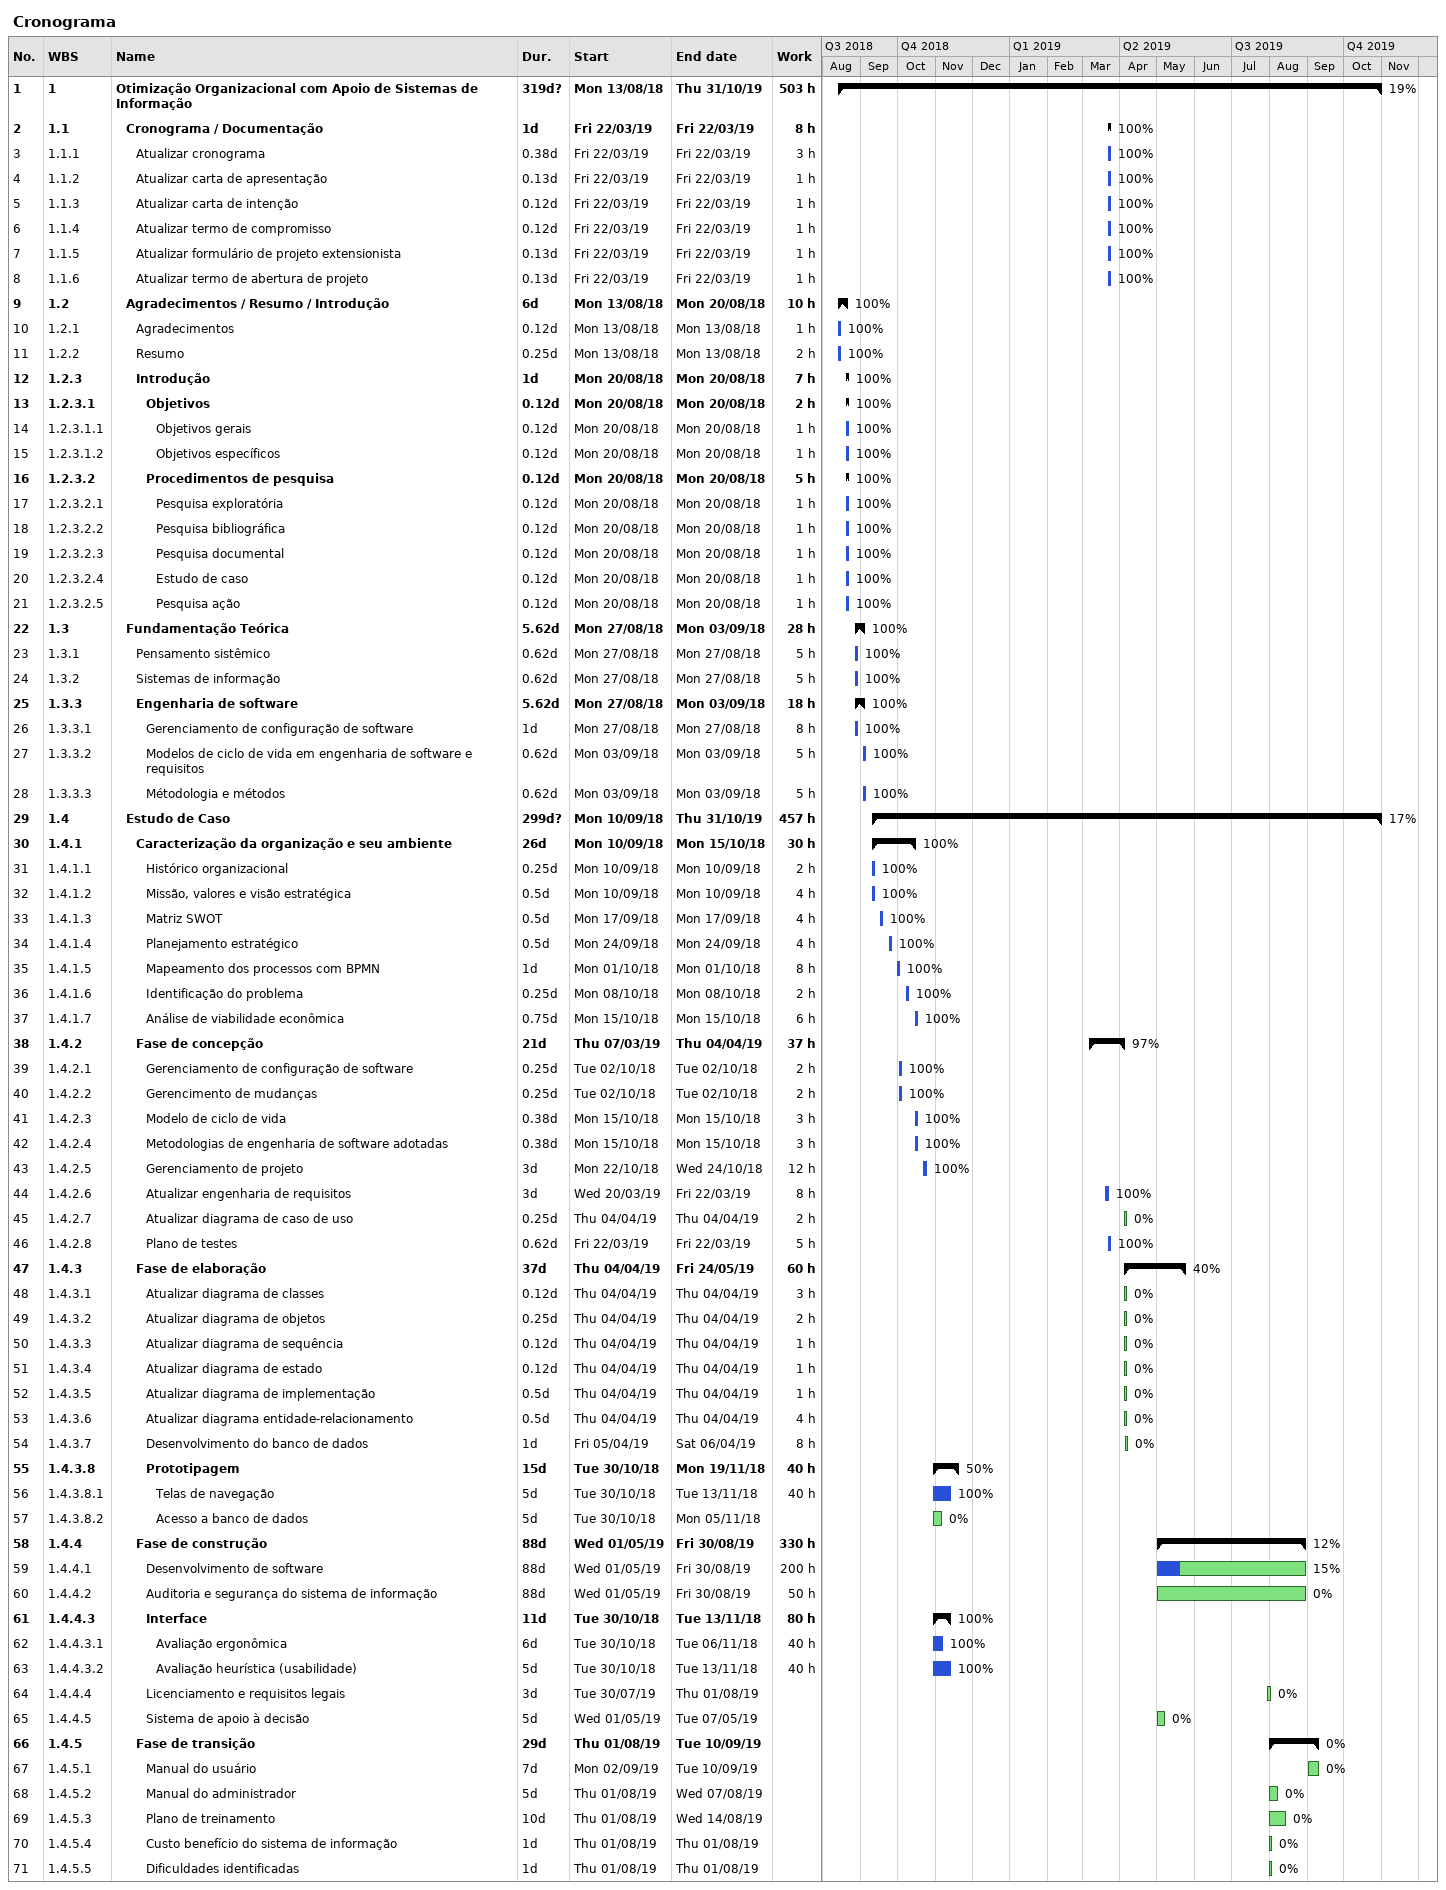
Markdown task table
Cronograma

| ID | WBS | Task | Duration | Start | Finish | % complete | Work (h) |
|---|---|---|---|---|---|---|---|
| 1 | 1 | **Otimização Organizacional com Apoio de Sistemas de Informação** | 319d? | 2018-08-13 | 2019-10-31 | 19 | 503 |
| 2 | 1.1 | **Cronograma / Documentação** | 1d | 2019-03-22 | 2019-03-22 | 100 | 8 |
| 3 | 1.1.1 | Atualizar cronograma | 0.38d | 2019-03-22 | 2019-03-22 | 100 | 3 |
| 4 | 1.1.2 | Atualizar carta de apresentação | 0.13d | 2019-03-22 | 2019-03-22 | 100 | 1 |
| 5 | 1.1.3 | Atualizar carta de intenção | 0.12d | 2019-03-22 | 2019-03-22 | 100 | 1 |
| 6 | 1.1.4 | Atualizar termo de compromisso | 0.12d | 2019-03-22 | 2019-03-22 | 100 | 1 |
| 7 | 1.1.5 | Atualizar formulário de projeto extensionista | 0.13d | 2019-03-22 | 2019-03-22 | 100 | 1 |
| 8 | 1.1.6 | Atualizar termo de abertura de projeto | 0.13d | 2019-03-22 | 2019-03-22 | 100 | 1 |
| 9 | 1.2 | **Agradecimentos / Resumo / Introdução** | 6d | 2018-08-13 | 2018-08-20 | 100 | 10 |
| 10 | 1.2.1 | Agradecimentos | 0.12d | 2018-08-13 | 2018-08-13 | 100 | 1 |
| 11 | 1.2.2 | Resumo | 0.25d | 2018-08-13 | 2018-08-13 | 100 | 2 |
| 12 | 1.2.3 | **Introdução** | 1d | 2018-08-20 | 2018-08-20 | 100 | 7 |
| 13 | 1.2.3.1 | **Objetivos** | 0.12d | 2018-08-20 | 2018-08-20 | 100 | 2 |
| 14 | 1.2.3.1.1 | Objetivos gerais | 0.12d | 2018-08-20 | 2018-08-20 | 100 | 1 |
| 15 | 1.2.3.1.2 | Objetivos específicos | 0.12d | 2018-08-20 | 2018-08-20 | 100 | 1 |
| 16 | 1.2.3.2 | **Procedimentos de pesquisa** | 0.12d | 2018-08-20 | 2018-08-20 | 100 | 5 |
| 17 | 1.2.3.2.1 | Pesquisa exploratória | 0.12d | 2018-08-20 | 2018-08-20 | 100 | 1 |
| 18 | 1.2.3.2.2 | Pesquisa bibliográfica | 0.12d | 2018-08-20 | 2018-08-20 | 100 | 1 |
| 19 | 1.2.3.2.3 | Pesquisa documental | 0.12d | 2018-08-20 | 2018-08-20 | 100 | 1 |
| 20 | 1.2.3.2.4 | Estudo de caso | 0.12d | 2018-08-20 | 2018-08-20 | 100 | 1 |
| 21 | 1.2.3.2.5 | Pesquisa ação | 0.12d | 2018-08-20 | 2018-08-20 | 100 | 1 |
| 22 | 1.3 | **Fundamentação Teórica** | 5.62d | 2018-08-27 | 2018-09-03 | 100 | 28 |
| 23 | 1.3.1 | Pensamento sistêmico | 0.62d | 2018-08-27 | 2018-08-27 | 100 | 5 |
| 24 | 1.3.2 | Sistemas de informação | 0.62d | 2018-08-27 | 2018-08-27 | 100 | 5 |
| 25 | 1.3.3 | **Engenharia de software** | 5.62d | 2018-08-27 | 2018-09-03 | 100 | 18 |
| 26 | 1.3.3.1 | Gerenciamento de configuração de software | 1d | 2018-08-27 | 2018-08-27 | 100 | 8 |
| 27 | 1.3.3.2 | Modelos de ciclo de vida em engenharia de software e requisitos | 0.62d | 2018-09-03 | 2018-09-03 | 100 | 5 |
| 28 | 1.3.3.3 | Métodologia e métodos | 0.62d | 2018-09-03 | 2018-09-03 | 100 | 5 |
| 29 | 1.4 | **Estudo de Caso** | 299d? | 2018-09-10 | 2019-10-31 | 17 | 457 |
| 30 | 1.4.1 | **Caracterização da organização e seu ambiente** | 26d | 2018-09-10 | 2018-10-15 | 100 | 30 |
| 31 | 1.4.1.1 | Histórico organizacional | 0.25d | 2018-09-10 | 2018-09-10 | 100 | 2 |
| 32 | 1.4.1.2 | Missão, valores e visão estratégica | 0.5d | 2018-09-10 | 2018-09-10 | 100 | 4 |
| 33 | 1.4.1.3 | Matriz SWOT | 0.5d | 2018-09-17 | 2018-09-17 | 100 | 4 |
| 34 | 1.4.1.4 | Planejamento estratégico | 0.5d | 2018-09-24 | 2018-09-24 | 100 | 4 |
| 35 | 1.4.1.5 | Mapeamento dos processos com BPMN | 1d | 2018-10-01 | 2018-10-01 | 100 | 8 |
| 36 | 1.4.1.6 | Identificação do problema | 0.25d | 2018-10-08 | 2018-10-08 | 100 | 2 |
| 37 | 1.4.1.7 | Análise de viabilidade econômica | 0.75d | 2018-10-15 | 2018-10-15 | 100 | 6 |
| 38 | 1.4.2 | **Fase de concepção** | 21d | 2019-03-07 | 2019-04-04 | 97 | 37 |
| 39 | 1.4.2.1 | Gerenciamento de configuração de software | 0.25d | 2018-10-02 | 2018-10-02 | 100 | 2 |
| 40 | 1.4.2.2 | Gerencimento de mudanças | 0.25d | 2018-10-02 | 2018-10-02 | 100 | 2 |
| 41 | 1.4.2.3 | Modelo de ciclo de vida | 0.38d | 2018-10-15 | 2018-10-15 | 100 | 3 |
| 42 | 1.4.2.4 | Metodologias de engenharia de software adotadas | 0.38d | 2018-10-15 | 2018-10-15 | 100 | 3 |
| 43 | 1.4.2.5 | Gerenciamento de projeto | 3d | 2018-10-22 | 2018-10-24 | 100 | 12 |
| 44 | 1.4.2.6 | Atualizar engenharia de requisitos | 3d | 2019-03-20 | 2019-03-22 | 100 | 8 |
| 45 | 1.4.2.7 | Atualizar diagrama de caso de uso | 0.25d | 2019-04-04 | 2019-04-04 | 0 | 2 |
| 46 | 1.4.2.8 | Plano de testes | 0.62d | 2019-03-22 | 2019-03-22 | 100 | 5 |
| 47 | 1.4.3 | **Fase de elaboração** | 37d | 2019-04-04 | 2019-05-24 | 40 | 60 |
| 48 | 1.4.3.1 | Atualizar diagrama de classes | 0.12d | 2019-04-04 | 2019-04-04 | 0 | 3 |
| 49 | 1.4.3.2 | Atualizar diagrama de objetos | 0.25d | 2019-04-04 | 2019-04-04 | 0 | 2 |
| 50 | 1.4.3.3 | Atualizar diagrama de sequência | 0.12d | 2019-04-04 | 2019-04-04 | 0 | 1 |
| 51 | 1.4.3.4 | Atualizar diagrama de estado | 0.12d | 2019-04-04 | 2019-04-04 | 0 | 1 |
| 52 | 1.4.3.5 | Atualizar diagrama de implementação | 0.5d | 2019-04-04 | 2019-04-04 | 0 | 1 |
| 53 | 1.4.3.6 | Atualizar diagrama entidade-relacionamento | 0.5d | 2019-04-04 | 2019-04-04 | 0 | 4 |
| 54 | 1.4.3.7 | Desenvolvimento do banco de dados | 1d | 2019-04-05 | 2019-04-06 | 0 | 8 |
| 55 | 1.4.3.8 | **Prototipagem** | 15d | 2018-10-30 | 2018-11-19 | 50 | 40 |
| 56 | 1.4.3.8.1 | Telas de navegação | 5d | 2018-10-30 | 2018-11-13 | 100 | 40 |
| 57 | 1.4.3.8.2 | Acesso a banco de dados | 5d | 2018-10-30 | 2018-11-05 | 0 |  |
| 58 | 1.4.4 | **Fase de construção** | 88d | 2019-05-01 | 2019-08-30 | 12 | 330 |
| 59 | 1.4.4.1 | Desenvolvimento de software | 88d | 2019-05-01 | 2019-08-30 | 15 | 200 |
| 60 | 1.4.4.2 | Auditoria e segurança do sistema de informação | 88d | 2019-05-01 | 2019-08-30 | 0 | 50 |
| 61 | 1.4.4.3 | **Interface** | 11d | 2018-10-30 | 2018-11-13 | 100 | 80 |
| 62 | 1.4.4.3.1 | Avaliação ergonômica | 6d | 2018-10-30 | 2018-11-06 | 100 | 40 |
| 63 | 1.4.4.3.2 | Avaliação heurística (usabilidade) | 5d | 2018-10-30 | 2018-11-13 | 100 | 40 |
| 64 | 1.4.4.4 | Licenciamento e requisitos legais | 3d | 2019-07-30 | 2019-08-01 | 0 |  |
| 65 | 1.4.4.5 | Sistema de apoio à decisão | 5d | 2019-05-01 | 2019-05-07 | 0 |  |
| 66 | 1.4.5 | **Fase de transição** | 29d | 2019-08-01 | 2019-09-10 | 0 |  |
| 67 | 1.4.5.1 | Manual do usuário | 7d | 2019-09-02 | 2019-09-10 | 0 |  |
| 68 | 1.4.5.2 | Manual do administrador | 5d | 2019-08-01 | 2019-08-07 | 0 |  |
| 69 | 1.4.5.3 | Plano de treinamento | 10d | 2019-08-01 | 2019-08-14 | 0 |  |
| 70 | 1.4.5.4 | Custo benefício do sistema de informação | 1d | 2019-08-01 | 2019-08-01 | 0 |  |
| 71 | 1.4.5.5 | Dificuldades identificadas | 1d | 2019-08-01 | 2019-08-01 | 0 |  |
